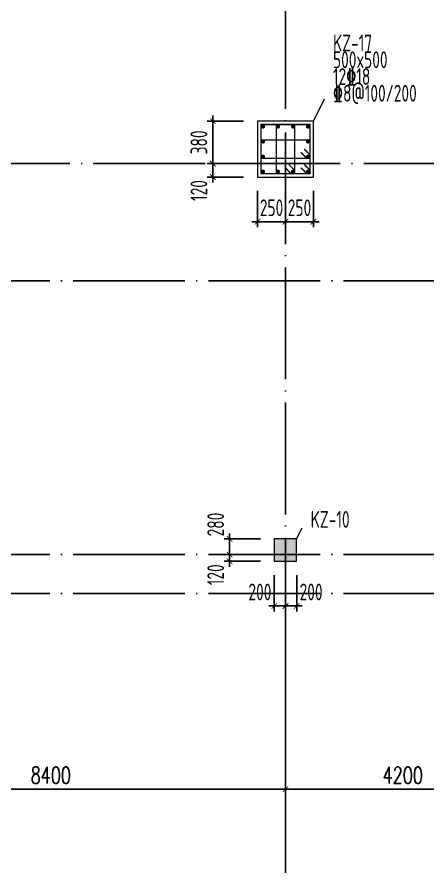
# Model space of a CAD drawing. Extents: x -638872 to -278819, y -139534 to 213996.
# Drawn here: x -582064 to -574711, y 18786 to 34109 of the extents above; entities that cross this region are included whole.
import ezdxf

# ---------------------------------------------------------------- set-up
doc = ezdxf.new("R2010")
doc.units = 0
doc.header["$LTSCALE"] = 1000
doc.header["$MEASUREMENT"] = 0
doc.linetypes.add('DOTE', pattern=[2.42, 2, -0.2, 0.02, -0.2])
doc.layers.get('0').update_dxf_attribs({"linetype": 'CONTINUOUS'})
doc.layers.get('Defpoints').update_dxf_attribs({"linetype": 'CONTINUOUS'})
for name, color, linetype in [('AXIS', 171, 'CONTINUOUS'), ('DOTE', 14, 'DOTE'), ('S_PCOLUMHOOPBAR', 24, 'CONTINUOUS')]:
    doc.layers.add(name, color=color, linetype=linetype)
for name, color, linetype, lineweight in [('COLU', 7, 'CONTINUOUS', 0), ('COLU_DIM', 3, 'CONTINUOUS', 0), ('COLU_HATCH', 251, 'CONTINUOUS', 0), ('S_PColumMainBar', 14, 'CONTINUOUS', 25), ('柱集中标注', 2, 'CONTINUOUS', 18)]:
    doc.layers.add(name, color=color, linetype=linetype, lineweight=lineweight)
doc.styles.add('_TCH_DIM_T3', font='SIMPLEX', dxfattribs={"width": 0.705882, "bigfont": 'GBCBIG'})
doc.styles.add('FromPkpm', font='Pkpmeng', dxfattribs={"width": 0.7, "bigfont": 'hztxt'})
doc.styles.add('TSSD_Dimension', font='tssdeng.shx', dxfattribs={"width": 0.7, "bigfont": 'hztxt.shx'})
doc.dimstyles.new('_TCH_ARCH&&100', dxfattribs={"dimtxt": 297.5, "dimasz": 100, "dimexe": 250, "dimexo": 300, "dimgap": 100, "dimtad": 1, "dimdec": 0, "dimzin": 0, "dimdsep": 46, "dimtxsty": '_TCH_DIM_T3', "dimblk": 'ARCHTICK', "dimcen": 0.09, "dimclrt": 7, "dimazin": 2, "dimtfac": 1, "dimtdec": 0, "dimtix": 1, "dimtmove": 2, "dimatfit": 3, "dimfxl": 0, "dimtolj": 1, "dimtzin": 0, "dimarcsym": 0})
doc.dimstyles.new('TSSD_100_100', dxfattribs={"dimtxt": 300, "dimasz": 100, "dimexe": 100, "dimexo": 250, "dimgap": 100, "dimtad": 1, "dimdec": 0, "dimzin": 0, "dimdsep": 46, "dimtxsty": 'TSSD_Dimension', "dimblk": 'ARCHTICK', "dimblk1": 'ARCHTICK', "dimblk2": 'ARCHTICK', "dimcen": 0, "dimdle": 100, "dimclrt": 7, "dimadec": 0, "dimazin": 0, "dimtfac": 1, "dimtdec": 0, "dimtix": 1, "dimtmove": 2, "dimatfit": 3, "dimfxl": 0, "dimtolj": 1, "dimtzin": 0, "dimarcsym": 0})
doc.dimstyles.new('TSSD_50_100', dxfattribs={"dimtxt": 300, "dimasz": 100, "dimexe": 100, "dimexo": 250, "dimgap": 100, "dimtad": 1, "dimdec": 0, "dimlfac": 0.5, "dimzin": 0, "dimdsep": 46, "dimtxsty": 'TSSD_Dimension', "dimblk": 'ARCHTICK', "dimblk1": 'ARCHTICK', "dimblk2": 'ARCHTICK', "dimcen": 0, "dimdle": 100, "dimclrt": 7, "dimadec": 0, "dimazin": 0, "dimtfac": 1, "dimtdec": 0, "dimtix": 1, "dimtmove": 2, "dimatfit": 3, "dimfxl": 0, "dimtolj": 1, "dimtzin": 0, "dimarcsym": 0})

# ---------------------------------------------------------------- blocks, each defined once
blk = doc.blocks.new('_ArchTick')
at = {"color": 0, "linetype": 'ByBlock', "const_width": 0.15}
blk.add_lwpolyline([(-0.5, -0.5), (0.5, 0.5)], dxfattribs=at)
blk = doc.blocks.new('*D340')
at = {"layer": 'COLU_DIM', "color": 0, "lineweight": -2}
for p, q in [((-577760, 30996), (-577760, 30346)), ((-577260, 30996), (-577260, 30346)), ((-577760, 30446), (-577860, 30446)), ((-577760, 30446), (-577260, 30446)), ((-577260, 30446), (-577160, 30446))]:
    blk.add_line(p, q, dxfattribs=at)
at = {"layer": 'Defpoints', "color": 0}
for p in [(-577760, 31246), (-577260, 31246), (-577260, 30446)]:
    blk.add_point(p, dxfattribs=at)
at = {"layer": 'COLU_DIM', "color": 0, "lineweight": -2, "xscale": 100, "yscale": 100, "zscale": 100}
blk.add_blockref('_ArchTick', (-577760, 30446), dxfattribs=at)
at = {"layer": 'COLU_DIM', "color": 0, "lineweight": -2, "xscale": 100, "yscale": 100, "zscale": 100, "rotation": 180}
blk.add_blockref('_ArchTick', (-577260, 30446), dxfattribs=at)
at = {"layer": 'COLU_DIM', "color": 7, "insert": (-577510, 30696), "char_height": 300, "attachment_point": 5, "style": 'TSSD_Dimension'}
blk.add_mtext('\\A1;250', dxfattribs=at)
blk = doc.blocks.new('*D341')
at = {"layer": 'COLU_DIM', "color": 0, "lineweight": -2}
for p, q in [((-577260, 30996), (-577260, 30346)), ((-576760, 30996), (-576760, 30346)), ((-577260, 30446), (-577360, 30446)), ((-577260, 30446), (-576760, 30446)), ((-576760, 30446), (-576660, 30446))]:
    blk.add_line(p, q, dxfattribs=at)
at = {"layer": 'Defpoints', "color": 0}
for p in [(-577260, 31246), (-576760, 31246), (-576760, 30446)]:
    blk.add_point(p, dxfattribs=at)
at = {"layer": 'COLU_DIM', "color": 0, "lineweight": -2, "xscale": 100, "yscale": 100, "zscale": 100}
blk.add_blockref('_ArchTick', (-577260, 30446), dxfattribs=at)
at = {"layer": 'COLU_DIM', "color": 0, "lineweight": -2, "xscale": 100, "yscale": 100, "zscale": 100, "rotation": 180}
blk.add_blockref('_ArchTick', (-576760, 30446), dxfattribs=at)
at = {"layer": 'COLU_DIM', "color": 7, "insert": (-577010, 30696), "char_height": 300, "attachment_point": 5, "style": 'TSSD_Dimension'}
blk.add_mtext('\\A1;250', dxfattribs=at)
blk = doc.blocks.new('*D342')
at = {"layer": 'COLU_DIM', "color": 0, "lineweight": -2}
for p, q in [((-578560, 32346), (-578560, 31386)), ((-578010, 32246), (-578660, 32246)), ((-578010, 31486), (-578660, 31486))]:
    blk.add_line(p, q, dxfattribs=at)
at = {"layer": 'Defpoints', "color": 0}
for p in [(-577760, 32246), (-578560, 31486), (-577760, 31486)]:
    blk.add_point(p, dxfattribs=at)
at = {"layer": 'COLU_DIM', "color": 0, "lineweight": -2, "xscale": 100, "yscale": 100, "zscale": 100}
for p, rotation in [((-578560, 32246), 90), ((-578560, 31486), 270)]:
    blk.add_blockref('_ArchTick', p, dxfattribs=dict(at, rotation=rotation))
at = {"layer": 'COLU_DIM', "color": 7, "insert": (-578810, 31866), "char_height": 300, "attachment_point": 5, "rotation": 90, "style": 'TSSD_Dimension'}
blk.add_mtext('\\A1;380', dxfattribs=at)
blk = doc.blocks.new('*D343')
at = {"layer": 'COLU_DIM', "color": 0, "lineweight": -2}
for p, q in [((-578560, 31586), (-578560, 31146)), ((-578010, 31486), (-578660, 31486)), ((-578010, 31246), (-578660, 31246))]:
    blk.add_line(p, q, dxfattribs=at)
at = {"layer": 'Defpoints', "color": 0}
for p in [(-577760, 31486), (-578560, 31246), (-577760, 31246)]:
    blk.add_point(p, dxfattribs=at)
at = {"layer": 'COLU_DIM', "color": 0, "lineweight": -2, "xscale": 100, "yscale": 100, "zscale": 100}
for p, rotation in [((-578560, 31486), 90), ((-578560, 31246), 270)]:
    blk.add_blockref('_ArchTick', p, dxfattribs=dict(at, rotation=rotation))
at = {"layer": 'COLU_DIM', "color": 7, "insert": (-578810, 31004), "char_height": 300, "attachment_point": 5, "rotation": 90, "style": 'TSSD_Dimension'}
blk.add_mtext('\\A1;120', dxfattribs=at)
blk = doc.blocks.new('*D386')
at = {"layer": 'COLU_DIM', "color": 0, "lineweight": -2}
for p, q in [((-577460, 24116), (-577460, 23466)), ((-577260, 24116), (-577260, 23466)), ((-577560, 23566), (-577160, 23566))]:
    blk.add_line(p, q, dxfattribs=at)
at = {"layer": 'Defpoints', "color": 0}
for p in [(-577460, 24366), (-577260, 24366), (-577260, 23566)]:
    blk.add_point(p, dxfattribs=at)
at = {"layer": 'COLU_DIM', "color": 0, "lineweight": -2, "xscale": 100, "yscale": 100, "zscale": 100, "rotation": 180}
blk.add_blockref('_ArchTick', (-577460, 23566), dxfattribs=at)
at = {"layer": 'COLU_DIM', "color": 0, "lineweight": -2, "xscale": 100, "yscale": 100, "zscale": 100}
blk.add_blockref('_ArchTick', (-577260, 23566), dxfattribs=at)
at = {"layer": 'COLU_DIM', "color": 7, "insert": (-577718, 23816), "char_height": 300, "attachment_point": 5, "style": 'TSSD_Dimension'}
blk.add_mtext('\\A1;200', dxfattribs=at)
blk = doc.blocks.new('*D387')
at = {"layer": 'COLU_DIM', "color": 0, "lineweight": -2}
for p, q in [((-577260, 24116), (-577260, 23466)), ((-577060, 24116), (-577060, 23466)), ((-577260, 23566), (-577360, 23566)), ((-577260, 23566), (-577060, 23566)), ((-577060, 23566), (-576960, 23566))]:
    blk.add_line(p, q, dxfattribs=at)
at = {"layer": 'Defpoints', "color": 0}
for p in [(-577260, 24366), (-577060, 24366), (-577060, 23566)]:
    blk.add_point(p, dxfattribs=at)
at = {"layer": 'COLU_DIM', "color": 0, "lineweight": -2, "xscale": 100, "yscale": 100, "zscale": 100}
blk.add_blockref('_ArchTick', (-577260, 23566), dxfattribs=at)
at = {"layer": 'COLU_DIM', "color": 0, "lineweight": -2, "xscale": 100, "yscale": 100, "zscale": 100, "rotation": 180}
blk.add_blockref('_ArchTick', (-577060, 23566), dxfattribs=at)
at = {"layer": 'COLU_DIM', "color": 7, "insert": (-576802, 23816), "char_height": 300, "attachment_point": 5, "style": 'TSSD_Dimension'}
blk.add_mtext('\\A1;200', dxfattribs=at)
blk = doc.blocks.new('*D388')
at = {"layer": 'COLU_DIM', "color": 0, "lineweight": -2}
for p, q in [((-578260, 24486), (-578260, 24586)), ((-577710, 24486), (-578360, 24486)), ((-577710, 24366), (-578360, 24366)), ((-578260, 24366), (-578260, 24486)), ((-578260, 24366), (-578260, 24266))]:
    blk.add_line(p, q, dxfattribs=at)
at = {"layer": 'Defpoints', "color": 0}
for p in [(-578260, 24486), (-577460, 24486), (-577460, 24366)]:
    blk.add_point(p, dxfattribs=at)
at = {"layer": 'COLU_DIM', "color": 0, "lineweight": -2, "xscale": 100, "yscale": 100, "zscale": 100}
for p, rotation in [((-578260, 24486), 270), ((-578260, 24366), 90)]:
    blk.add_blockref('_ArchTick', p, dxfattribs=dict(at, rotation=rotation))
at = {"layer": 'COLU_DIM', "color": 7, "insert": (-578510, 24124), "char_height": 300, "attachment_point": 5, "rotation": 90, "style": 'TSSD_Dimension'}
blk.add_mtext('\\A1;120', dxfattribs=at)
blk = doc.blocks.new('*D389')
at = {"layer": 'COLU_DIM', "color": 0, "lineweight": -2}
for p, q in [((-578260, 24386), (-578260, 24866)), ((-577710, 24766), (-578360, 24766)), ((-577710, 24486), (-578360, 24486))]:
    blk.add_line(p, q, dxfattribs=at)
at = {"layer": 'Defpoints', "color": 0}
for p in [(-578260, 24766), (-577460, 24766), (-577460, 24486)]:
    blk.add_point(p, dxfattribs=at)
at = {"layer": 'COLU_DIM', "color": 0, "lineweight": -2, "xscale": 100, "yscale": 100, "zscale": 100}
for p, rotation in [((-578260, 24766), 90), ((-578260, 24486), 270)]:
    blk.add_blockref('_ArchTick', p, dxfattribs=dict(at, rotation=rotation))
at = {"layer": 'COLU_DIM', "color": 7, "insert": (-578510, 25024), "char_height": 300, "attachment_point": 5, "rotation": 90, "style": 'TSSD_Dimension'}
blk.add_mtext('\\A1;280', dxfattribs=at)
blk = doc.blocks.new('*D644')
at = {"layer": 'AXIS', "color": 0, "lineweight": -2}
for p, q in [((-585660, 22486), (-585660, 20036)), ((-577260, 22486), (-577260, 20036)), ((-585660, 20286), (-577260, 20286))]:
    blk.add_line(p, q, dxfattribs=at)
at = {"layer": 'Defpoints', "color": 0}
for p in [(-585660, 22786), (-577260, 22786), (-577260, 20286)]:
    blk.add_point(p, dxfattribs=at)
at = {"layer": 'AXIS', "color": 0, "lineweight": -2, "xscale": 100, "yscale": 100, "zscale": 100, "rotation": 180}
blk.add_blockref('_ArchTick', (-585660, 20286), dxfattribs=at)
at = {"layer": 'AXIS', "color": 0, "lineweight": -2, "xscale": 100, "yscale": 100, "zscale": 100}
blk.add_blockref('_ArchTick', (-577260, 20286), dxfattribs=at)
at = {"layer": 'AXIS', "color": 7, "insert": (-581460, 20535), "char_height": 297.5, "attachment_point": 5, "style": '_TCH_DIM_T3'}
blk.add_mtext('\\A1;8400', dxfattribs=at)
blk = doc.blocks.new('*D645')
at = {"layer": 'AXIS', "color": 0, "lineweight": -2}
for p, q in [((-577260, 22486), (-577260, 20036)), ((-573060, 22486), (-573060, 20036)), ((-577260, 20286), (-573060, 20286))]:
    blk.add_line(p, q, dxfattribs=at)
at = {"layer": 'Defpoints', "color": 0}
for p in [(-577260, 22786), (-573060, 22786), (-573060, 20286)]:
    blk.add_point(p, dxfattribs=at)
at = {"layer": 'AXIS', "color": 0, "lineweight": -2, "xscale": 100, "yscale": 100, "zscale": 100, "rotation": 180}
blk.add_blockref('_ArchTick', (-577260, 20286), dxfattribs=at)
at = {"layer": 'AXIS', "color": 0, "lineweight": -2, "xscale": 100, "yscale": 100, "zscale": 100}
blk.add_blockref('_ArchTick', (-573060, 20286), dxfattribs=at)
at = {"layer": 'AXIS', "color": 7, "insert": (-575160, 20535), "char_height": 297.5, "attachment_point": 5, "style": '_TCH_DIM_T3'}
blk.add_mtext('\\A1;4200', dxfattribs=at)

msp = doc.modelspace()

# ---------------------------------------------------------------- hatches: boundary and pattern name
at = {"layer": 'COLU_HATCH'}
msp.add_hatch(color=256, dxfattribs=at).paths.add_polyline_path([(-577060.1, 24366.16), (-577060.1, 24766.16), (-577460.1, 24766.16), (-577460.1, 24366.16)])

# ---------------------------------------------------------------- linework, layer by layer
at = {"layer": 'AXIS'}
msp.add_line((-577260.1, 22786.16), (-577260.1, 18786.16), dxfattribs=at)
at = {"layer": 'COLU'}
for points in [[(-576760.1, 31246.16), (-576760.1, 32246.16), (-577760.1, 32246.16), (-577760.1, 31246.16)], [(-577060.1, 24366.16), (-577060.1, 24766.16), (-577460.1, 24766.16), (-577460.1, 24366.16)]]:
    msp.add_lwpolyline(points, close=True, dxfattribs=at)
at = {"layer": 'DOTE', "color": 8, "linetype": 'DOTE'}
for p, q in [((-577260.1, 22786.16), (-577260.1, 37686.16)), ((-612160.1, 31486.16), (-566960.1, 31486.16)), ((-566960.1, 29386.16), (-612160.1, 29386.16)), ((-566960.1, 24486.16), (-612160.1, 24486.16)), ((-566960.1, 23786.16), (-612160.1, 23786.16))]:
    msp.add_line(p, q, dxfattribs=at)
at = {"layer": 'S_PCOLUMHOOPBAR', "ltscale": 2, "const_width": 25}
for points in [[(-576986.17, 31412.23), (-576880.1, 31306.16), (-576820.1, 31306.16), (-576820.1, 31366.16), (-576820.1, 31306.16), (-576820.1, 32186.16), (-577700.1, 32186.16), (-577700.1, 31306.16), (-576880.1, 31306.16), (-576820.1, 31306.16), (-576820.1, 31366.16), (-576926.17, 31472.23)], [(-577262.17, 31412.23), (-577156.1, 31306.16), (-577096.1, 31306.16), (-577096.1, 31366.16), (-577096.1, 31306.16), (-577096.1, 32186.16), (-577424.1, 32186.16), (-577424.1, 31306.16), (-577156.1, 31306.16), (-577096.1, 31306.16), (-577096.1, 31366.16), (-577202.17, 31472.23)], [(-576986.17, 31688.23), (-576880.1, 31582.16), (-576820.1, 31582.16), (-576820.1, 31642.16), (-576820.1, 31582.16), (-576820.1, 31910.16), (-577700.1, 31910.16), (-577700.1, 31582.16), (-576880.1, 31582.16), (-576820.1, 31582.16), (-576820.1, 31642.16), (-576926.17, 31748.23)]]:
    msp.add_lwpolyline(points, dxfattribs=at)
at = {"layer": 'S_PColumMainBar', "ltscale": 2, "const_width": 35}
for points in [[(-577643.6, 32147.16, 1), (-577678.6, 32147.16, 1)], [(-577376.27, 32147.16, 1), (-577411.27, 32147.16, 1)], [(-577108.94, 32147.16, 1), (-577143.94, 32147.16, 1)], [(-576841.6, 32147.16, 1), (-576876.6, 32147.16, 1)], [(-577643.6, 31879.83, 1), (-577678.6, 31879.83, 1)], [(-576841.6, 31879.83, 1), (-576876.6, 31879.83, 1)], [(-577643.6, 31612.5, 1), (-577678.6, 31612.5, 1)], [(-576841.6, 31612.5, 1), (-576876.6, 31612.5, 1)], [(-577643.6, 31345.16, 1), (-577678.6, 31345.16, 1)], [(-577376.27, 31345.16, 1), (-577411.27, 31345.16, 1)], [(-577108.94, 31345.16, 1), (-577143.94, 31345.16, 1)], [(-576841.6, 31345.16, 1), (-576876.6, 31345.16, 1)]]:
    msp.add_lwpolyline(points, format="xyb", close=True, dxfattribs=at)
at = {"layer": '柱集中标注', "lineweight": 18, "ltscale": 2}
msp.add_line((-576760.1, 32246.16), (-576560.1, 32646.16), dxfattribs=at)
at = {"layer": '柱集中标注', "lineweight": 18, "ltscale": 1}
msp.add_line((-577060.1, 24766.16), (-576960.1, 24966.16), dxfattribs=at)

# ---------------------------------------------------------------- texts
at = {"layer": '柱集中标注', "lineweight": 25, "style": 'FromPkpm', "width": 0.7}
for s, p in [('KZ-17', (-576410.1, 33496.16)), ('500x500', (-576410.1, 33196.16)), ('12\x8418', (-576410.1, 32896.16)), ('\x848@100/200', (-576410.1, 32596.16)), ('KZ-10', (-576810.1, 24966.16))]:
    msp.add_text(s, height=300, dxfattribs=at).set_placement(p)

# ---------------------------------------------------------------- dimensions: what is measured, and where the dimension line sits
at = {"layer": 'AXIS'}
for p1, p2, text, picture, middle in [((-585660.1, 22786.16), (-577260.1, 22786.16), '8400', '*D644', (-581460.1, 20534.91)), ((-577260.1, 22786.16), (-573060.1, 22786.16), '4200', '*D645', (-575160.1, 20534.91))]:
    dim = msp.add_aligned_dim(p1=p1, p2=p2, distance=-2500, text=text, dimstyle='_TCH_ARCH&&100', dxfattribs=at)
    dim.commit()
    dim.dimension.update_dxf_attribs({"geometry": picture, "text_midpoint": middle})
at = {"layer": 'COLU_DIM'}
dim = msp.add_linear_dim(base=(-578560.1, 31486.16), p1=(-577760.1, 32246.16), p2=(-577760.1, 31486.16), angle=270, dimstyle='TSSD_50_100', dxfattribs=at)
dim.commit()
dim.dimension.update_dxf_attribs({"geometry": '*D342', "text_midpoint": (-578810.1, 31866.16)})
for base, p1, p2, dimstyle, picture, middle in [((-578560.1, 31246.16), (-577760.1, 31486.16), (-577760.1, 31246.16), 'TSSD_50_100', '*D343', (-578810.1, 31004.24)), ((-578260.1, 24766.16), (-577460.1, 24486.16), (-577460.1, 24766.16), 'TSSD_100_100', '*D389', (-578510.1, 25024.24)), ((-578260.1, 24486.16), (-577460.1, 24366.16), (-577460.1, 24486.16), 'TSSD_100_100', '*D388', (-578510.1, 24124.24))]:
    dim = msp.add_linear_dim(base=base, p1=p1, p2=p2, angle=270, dimstyle=dimstyle, dxfattribs=at)
    dim.commit()
    dim.dimension.update_dxf_attribs({"geometry": picture, "text_midpoint": middle, "dimtype": 128})
for base, p1, p2, picture, middle in [((-577260.1, 30446.16), (-577760.1, 31246.16), (-577260.1, 31246.16), '*D340', (-577510.1, 30696.16)), ((-576760.1, 30446.16), (-577260.1, 31246.16), (-576760.1, 31246.16), '*D341', (-577010.1, 30696.16))]:
    dim = msp.add_linear_dim(base=base, p1=p1, p2=p2, dimstyle='TSSD_50_100', dxfattribs=at)
    dim.commit()
    dim.dimension.update_dxf_attribs({"geometry": picture, "text_midpoint": middle})
for base, p1, p2, picture, middle in [((-577260.1, 23566.16), (-577460.1, 24366.16), (-577260.1, 24366.16), '*D386', (-577718.18, 23816.16)), ((-577060.1, 23566.16), (-577260.1, 24366.16), (-577060.1, 24366.16), '*D387', (-576802.03, 23816.16))]:
    dim = msp.add_linear_dim(base=base, p1=p1, p2=p2, dimstyle='TSSD_100_100', dxfattribs=at)
    dim.commit()
    dim.dimension.update_dxf_attribs({"geometry": picture, "text_midpoint": middle, "dimtype": 128})

doc.saveas('drawing.dxf')
